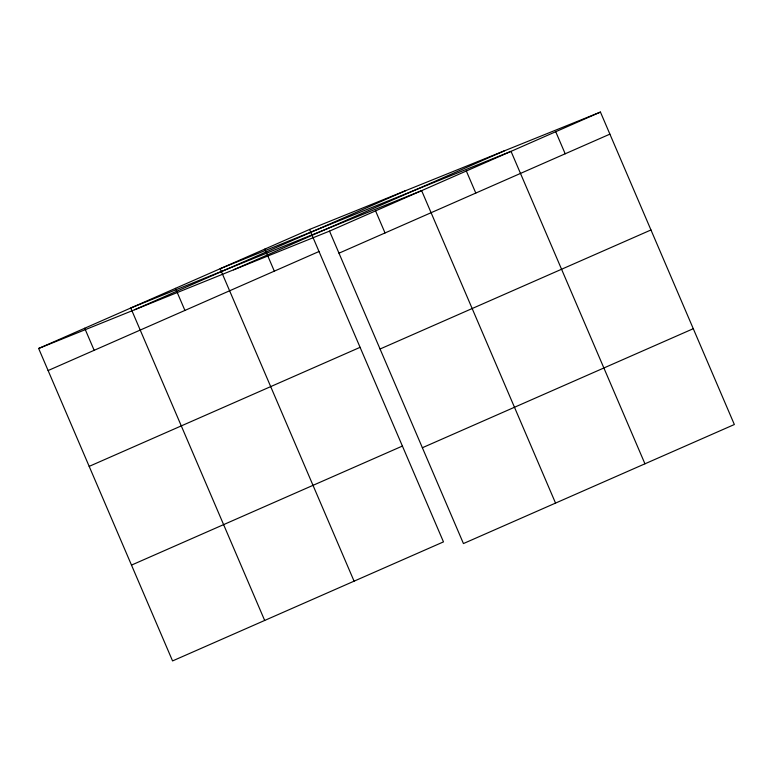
<?xml version="1.0" encoding="UTF-8"?>
<svg xmlns="http://www.w3.org/2000/svg" width="773" height="773" viewBox="0 0 773 773"><rect width="100%" height="100%" fill="white"/><g stroke="black" fill="none" stroke-linecap="round" stroke-linejoin="round"><path stroke-width="1.16" d="M38.65 348.478L309.558 229.436L600.437 112.075L734.35 424.522L463.442 543.564L329.52 231.117L38.65 348.478L172.563 660.925L443.48 541.883L309.558 229.436M134.637 309.751L405.545 190.699M233.533 269.845L504.45 150.803M329.52 231.117L600.437 112.075M48.11 370.547L319.017 251.505M338.98 253.186L609.887 134.144M89.185 466.37L360.092 347.328M380.055 349.01L650.963 229.968M131.497 565.102L402.404 446.06M422.367 447.741L693.275 328.699M555.729 131.719L565.189 153.788M644.953 463.81L511.03 151.353L220.16 268.714L354.082 581.17M466.332 170.997L475.791 193.066M555.545 503.097L421.633 190.641L130.763 308.002L264.675 620.448M375.572 210.874L385.031 232.944M264.859 249.07L274.318 271.149M175.461 288.358L184.921 310.427M84.701 328.235L94.161 350.304"/></g></svg>
